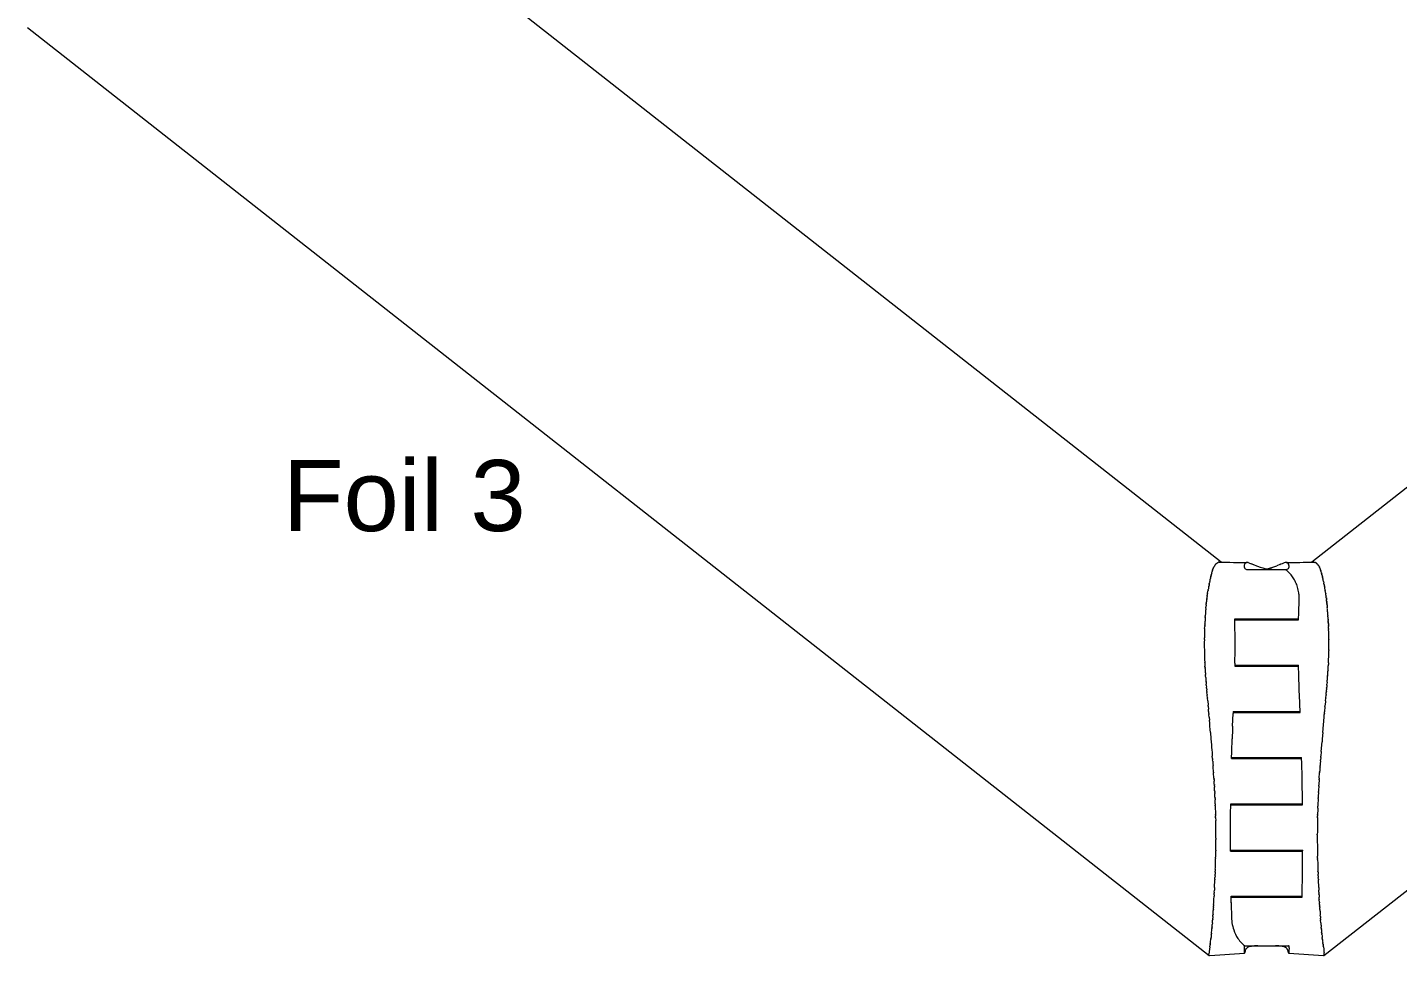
# Model space of a CAD drawing. Header units: millimetres. Extents: x 6152 to 28526, y 1087 to 12861.
# Drawn here: x 7318 to 7897, y 10551 to 10943 of the extents above; entities that cross this region are included whole.
import ezdxf

# ---------------------------------------------------------------- set-up
doc = ezdxf.new("R2010")
doc.units = ezdxf.units.MM
doc.header["$LTSCALE"] = 0.05
doc.layers.add('OF1', color=7, linetype='Continuous', lineweight=15)
doc.layers.add('Text', color=8, linetype='Continuous')
doc.styles.get("Standard").update_dxf_attribs({"font": 'arial.ttf'})

msp = doc.modelspace()

# ---------------------------------------------------------------- linework, layer by layer
at = {"layer": 'OF1'}
for p, q in [((7822.45, 10716.96), (7324.34, 11107.86)), ((8358.79, 11107.86), (7860.68, 10716.96)), ((7318.46, 10942.54), (7817.34, 10551.04)), ((7865.79, 10551.04), (8364.67, 10942.54)), ((7818.3, 10712.01), (7818.26, 10711.84)), ((7818.3, 10712.01), (7818.32, 10712.07)), ((7818.35, 10712.2), (7818.32, 10712.07)), ((7818.35, 10712.2), (7818.38, 10712.3)), ((7818.4, 10712.39), (7818.38, 10712.3)), ((7818.4, 10712.39), (7818.58, 10713.06)), ((7818.69, 10713.41), (7818.67, 10713.35)), ((7818.69, 10713.41), (7818.73, 10713.53)), ((7818.75, 10713.61), (7818.73, 10713.53)), ((7818.75, 10713.61), (7818.78, 10713.71)), ((7818.8, 10713.75), (7818.78, 10713.71)), ((7818.8, 10713.75), (7818.82, 10713.82)), ((7818.85, 10713.89), (7818.82, 10713.82)), ((7818.85, 10713.89), (7818.86, 10713.94)), ((7819, 10714.31), (7818.86, 10713.94)), ((7819, 10714.31), (7819.05, 10714.41)), ((7819.06, 10714.44), (7819.05, 10714.41)), ((7819.06, 10714.44), (7819.1, 10714.54)), ((7819.12, 10714.58), (7819.1, 10714.54)), ((7819.12, 10714.58), (7819.16, 10714.67)), ((7819.18, 10714.71), (7819.16, 10714.67)), ((7819.18, 10714.71), (7819.22, 10714.79)), ((7819.24, 10714.84), (7819.22, 10714.79)), ((7819.24, 10714.84), (7819.26, 10714.88)), ((7819.28, 10714.92), (7819.26, 10714.88)), ((7819.28, 10714.92), (7819.32, 10715)), ((7819.36, 10715.06), (7819.32, 10715)), ((7819.36, 10715.06), (7819.38, 10715.11)), ((7819.47, 10715.26), (7819.51, 10715.32)), ((7819.53, 10715.36), (7819.51, 10715.32)), ((7819.53, 10715.36), (7819.55, 10715.38)), ((7819.6, 10715.45), (7819.55, 10715.38)), ((7819.6, 10715.45), (7819.64, 10715.52)), ((7819.66, 10715.55), (7819.64, 10715.52)), ((7819.66, 10715.55), (7819.68, 10715.58)), ((7819.79, 10715.73), (7819.82, 10715.77)), ((7819.86, 10715.82), (7819.82, 10715.77)), ((7819.86, 10715.82), (7819.87, 10715.84)), ((7819.93, 10715.9), (7819.87, 10715.84)), ((7819.93, 10715.9), (7819.97, 10715.96)), ((7820, 10715.98), (7819.97, 10715.96)), ((7820, 10715.98), (7820.02, 10716.02)), ((7820.07, 10716.07), (7820.02, 10716.02)), ((7820.07, 10716.07), (7820.11, 10716.11)), ((7820.14, 10716.14), (7820.11, 10716.11)), ((7820.14, 10716.14), (7820.2, 10716.2)), ((7820.22, 10716.22), (7820.2, 10716.2)), ((7820.22, 10716.22), (7820.29, 10716.28)), ((7820.3, 10716.3), (7820.29, 10716.28)), ((7820.3, 10716.3), (7820.46, 10716.44)), ((7820.5, 10716.47), (7820.46, 10716.44)), ((7820.5, 10716.47), (7820.55, 10716.51)), ((7820.56, 10716.52), (7820.55, 10716.51)), ((7820.56, 10716.52), (7820.63, 10716.57)), ((7820.69, 10716.61), (7820.63, 10716.57)), ((7820.69, 10716.61), (7820.72, 10716.64)), ((7820.75, 10716.66), (7820.72, 10716.64)), ((7820.75, 10716.66), (7820.82, 10716.7)), ((7820.82, 10716.7), (7820.86, 10716.72)), ((7820.88, 10716.74), (7820.86, 10716.72)), ((7820.88, 10716.74), (7820.91, 10716.75)), ((7821.02, 10716.81), (7821.05, 10716.82)), ((7821.1, 10716.84), (7821.05, 10716.82)), ((7821.16, 10716.87), (7821.1, 10716.84)), ((7821.16, 10716.87), (7821.18, 10716.88)), ((7821.23, 10716.89), (7821.18, 10716.88)), ((7821.23, 10716.89), (7821.27, 10716.9)), ((7821.3, 10716.91), (7821.27, 10716.9)), ((7821.3, 10716.91), (7821.31, 10716.92)), ((7821.37, 10716.93), (7821.31, 10716.92)), ((7821.37, 10716.93), (7821.4, 10716.94)), ((7821.42, 10716.94), (7821.4, 10716.94)), ((7821.42, 10716.94), (7821.47, 10716.95)), ((7821.52, 10716.96), (7821.47, 10716.95)), ((7821.52, 10716.96), (7821.56, 10716.96)), ((7821.6, 10716.97), (7821.56, 10716.96)), ((7821.6, 10716.97), (7821.62, 10716.97)), ((7821.67, 10716.97), (7821.62, 10716.97)), ((7821.67, 10716.97), (7821.73, 10716.97)), ((7821.74, 10716.97), (7821.73, 10716.97)), ((7833.62, 10713.85), (7841.56, 10713.85)), ((7834.13, 10716.63), (7835, 10716.29)), ((7836.04, 10715.89), (7837.31, 10715.41)), ((7841.56, 10713.85), (7849.5, 10713.85)), ((7842.23, 10714.28), (7842.23, 10714.31)), ((7842.23, 10714.31), (7842.29, 10714.3)), ((7842.26, 10714.04), (7842.23, 10714.28)), ((7847.08, 10715.89), (7845.82, 10715.41)), ((7849, 10716.63), (7848.13, 10716.29)), ((7849.5, 10713.85), (7849.52, 10713.85)), ((7849.52, 10713.85), (7849.54, 10713.85)), ((7861.39, 10716.97), (7861.4, 10716.97)), ((7861.45, 10716.97), (7861.4, 10716.97)), ((7861.45, 10716.97), (7861.51, 10716.97)), ((7861.53, 10716.97), (7861.51, 10716.97)), ((7861.53, 10716.97), (7861.57, 10716.96)), ((7861.61, 10716.96), (7861.57, 10716.96)), ((7861.61, 10716.96), (7861.66, 10716.95)), ((7861.71, 10716.94), (7861.66, 10716.95)), ((7861.71, 10716.94), (7861.73, 10716.94)), ((7861.76, 10716.93), (7861.73, 10716.94)), ((7861.76, 10716.93), (7861.81, 10716.92)), ((7861.83, 10716.91), (7861.81, 10716.92)), ((7861.83, 10716.91), (7861.86, 10716.9)), ((7861.9, 10716.89), (7861.86, 10716.9)), ((7861.9, 10716.89), (7861.94, 10716.88)), ((7861.97, 10716.87), (7861.94, 10716.88)), ((7861.97, 10716.87), (7862.03, 10716.84)), ((7862.03, 10716.84), (7862.08, 10716.82)), ((7862.11, 10716.81), (7862.08, 10716.82)), ((7862.24, 10716.74), (7862.22, 10716.75)), ((7862.24, 10716.74), (7862.27, 10716.72)), ((7862.31, 10716.7), (7862.27, 10716.72)), ((7862.38, 10716.66), (7862.31, 10716.7)), ((7862.38, 10716.66), (7862.4, 10716.64)), ((7862.44, 10716.61), (7862.4, 10716.64)), ((7862.44, 10716.61), (7862.49, 10716.57)), ((7862.57, 10716.52), (7862.49, 10716.57)), ((7862.57, 10716.52), (7862.58, 10716.51)), ((7862.63, 10716.47), (7862.58, 10716.51)), ((7862.63, 10716.47), (7862.67, 10716.44)), ((7862.83, 10716.3), (7862.67, 10716.44)), ((7862.83, 10716.3), (7862.84, 10716.28)), ((7862.91, 10716.22), (7862.84, 10716.28)), ((7862.91, 10716.22), (7862.93, 10716.2)), ((7862.98, 10716.14), (7862.93, 10716.2)), ((7862.98, 10716.14), (7863.02, 10716.11)), ((7863.06, 10716.07), (7863.02, 10716.11)), ((7863.06, 10716.07), (7863.1, 10716.02)), ((7863.13, 10715.98), (7863.1, 10716.02)), ((7863.13, 10715.98), (7863.15, 10715.96)), ((7863.2, 10715.9), (7863.15, 10715.96)), ((7863.2, 10715.9), (7863.25, 10715.84)), ((7863.27, 10715.82), (7863.25, 10715.84)), ((7863.27, 10715.82), (7863.3, 10715.77)), ((7863.34, 10715.73), (7863.3, 10715.77)), ((7863.47, 10715.55), (7863.44, 10715.58)), ((7863.47, 10715.55), (7863.49, 10715.52)), ((7863.53, 10715.45), (7863.49, 10715.52)), ((7863.53, 10715.45), (7863.58, 10715.38)), ((7863.59, 10715.36), (7863.58, 10715.38)), ((7863.59, 10715.36), (7863.62, 10715.32)), ((7863.65, 10715.26), (7863.62, 10715.32)), ((7863.77, 10715.06), (7863.75, 10715.11)), ((7863.77, 10715.06), (7863.8, 10715)), ((7863.85, 10714.92), (7863.8, 10715)), ((7863.85, 10714.92), (7863.87, 10714.88)), ((7863.89, 10714.84), (7863.87, 10714.88)), ((7863.89, 10714.84), (7863.91, 10714.79)), ((7863.95, 10714.71), (7863.91, 10714.79)), ((7863.95, 10714.71), (7863.97, 10714.67)), ((7864.01, 10714.58), (7863.97, 10714.67)), ((7864.01, 10714.58), (7864.03, 10714.54)), ((7864.07, 10714.44), (7864.03, 10714.54)), ((7864.07, 10714.44), (7864.08, 10714.41)), ((7864.12, 10714.31), (7864.08, 10714.41)), ((7864.12, 10714.31), (7864.26, 10713.94)), ((7864.28, 10713.89), (7864.26, 10713.94)), ((7864.28, 10713.89), (7864.3, 10713.82)), ((7864.33, 10713.75), (7864.3, 10713.82)), ((7864.33, 10713.75), (7864.34, 10713.71)), ((7864.38, 10713.61), (7864.34, 10713.71)), ((7864.38, 10713.61), (7864.4, 10713.53)), ((7864.44, 10713.41), (7864.4, 10713.53)), ((7864.44, 10713.41), (7864.46, 10713.35)), ((7864.73, 10712.39), (7864.55, 10713.06)), ((7864.73, 10712.39), (7864.75, 10712.3)), ((7864.78, 10712.2), (7864.75, 10712.3)), ((7864.78, 10712.2), (7864.81, 10712.07)), ((7864.83, 10712.01), (7864.81, 10712.07)), ((7864.83, 10712.01), (7864.87, 10711.84)), ((7817.08, 10706.37), (7817.02, 10706.06)), ((7817.08, 10706.37), (7817.1, 10706.45)), ((7817.14, 10706.69), (7817.1, 10706.45)), ((7817.14, 10706.69), (7817.17, 10706.84)), ((7817.25, 10707.23), (7817.17, 10706.84)), ((7817.27, 10707.33), (7817.25, 10707.23)), ((7817.27, 10707.33), (7817.32, 10707.58)), ((7817.36, 10707.79), (7817.32, 10707.58)), ((7817.36, 10707.79), (7817.47, 10708.29)), ((7817.57, 10708.77), (7817.47, 10708.29)), ((7817.58, 10708.85), (7817.57, 10708.77)), ((7817.58, 10708.85), (7817.68, 10709.31)), ((7817.73, 10709.52), (7817.68, 10709.31)), ((7817.73, 10709.52), (7817.77, 10709.72)), ((7817.77, 10709.72), (7817.83, 10710.02)), ((7817.9, 10710.31), (7817.83, 10710.02)), ((7817.93, 10710.44), (7817.9, 10710.31)), ((7817.93, 10710.44), (7817.99, 10710.7)), ((7818.03, 10710.87), (7817.99, 10710.7)), ((7818.03, 10710.87), (7818.08, 10711.08)), ((7818.12, 10711.25), (7818.08, 10711.08)), ((7818.12, 10711.25), (7818.17, 10711.46)), ((7818.21, 10711.63), (7818.17, 10711.46)), ((7818.21, 10711.63), (7818.26, 10711.84)), ((7864.92, 10711.63), (7864.87, 10711.84)), ((7864.92, 10711.63), (7864.96, 10711.46)), ((7865.01, 10711.25), (7864.96, 10711.46)), ((7865.01, 10711.25), (7865.05, 10711.08)), ((7865.1, 10710.87), (7865.05, 10711.08)), ((7865.1, 10710.87), (7865.14, 10710.7)), ((7865.2, 10710.44), (7865.14, 10710.7)), ((7865.2, 10710.44), (7865.23, 10710.31)), ((7865.23, 10710.31), (7865.29, 10710.02)), ((7865.36, 10709.72), (7865.29, 10710.02)), ((7865.4, 10709.52), (7865.36, 10709.72)), ((7865.4, 10709.52), (7865.45, 10709.31)), ((7865.54, 10708.85), (7865.45, 10709.31)), ((7865.54, 10708.85), (7865.56, 10708.77)), ((7865.56, 10708.77), (7865.66, 10708.29)), ((7865.77, 10707.79), (7865.66, 10708.29)), ((7865.77, 10707.79), (7865.81, 10707.58)), ((7865.86, 10707.33), (7865.81, 10707.58)), ((7865.86, 10707.33), (7865.88, 10707.23)), ((7865.88, 10707.23), (7865.96, 10706.84)), ((7865.98, 10706.69), (7865.96, 10706.84)), ((7865.98, 10706.69), (7866.03, 10706.45)), ((7866.05, 10706.37), (7866.03, 10706.45)), ((7866.05, 10706.37), (7866.1, 10706.06)), ((7816.27, 10701.24), (7816.24, 10700.97)), ((7816.27, 10701.24), (7816.28, 10701.32)), ((7816.31, 10701.55), (7816.28, 10701.32)), ((7816.31, 10701.55), (7816.33, 10701.7)), ((7816.35, 10701.87), (7816.33, 10701.7)), ((7816.46, 10702.69), (7816.44, 10702.55)), ((7816.46, 10702.69), (7816.5, 10702.99)), ((7816.58, 10703.47), (7816.63, 10703.79)), ((7816.63, 10703.8), (7816.68, 10704.12)), ((7816.63, 10703.8), (7816.63, 10703.79)), ((7816.68, 10704.12), (7816.72, 10704.37)), ((7816.73, 10704.44), (7816.72, 10704.37)), ((7816.73, 10704.44), (7816.78, 10704.7)), ((7816.78, 10704.72), (7816.83, 10705.03)), ((7816.85, 10705.09), (7816.83, 10705.03)), ((7816.85, 10705.09), (7816.89, 10705.35)), ((7816.9, 10705.41), (7816.89, 10705.35)), ((7855.11, 10695.65), (7855.32, 10700.97)), ((7866.23, 10705.41), (7866.24, 10705.35)), ((7866.28, 10705.09), (7866.24, 10705.35)), ((7866.28, 10705.09), (7866.29, 10705.03)), ((7866.35, 10704.72), (7866.29, 10705.03)), ((7866.39, 10704.44), (7866.35, 10704.7)), ((7866.39, 10704.44), (7866.41, 10704.37)), ((7866.45, 10704.12), (7866.41, 10704.37)), ((7866.5, 10703.8), (7866.45, 10704.12)), ((7866.5, 10703.8), (7866.5, 10703.79)), ((7866.55, 10703.47), (7866.5, 10703.79)), ((7866.67, 10702.69), (7866.62, 10702.99)), ((7866.67, 10702.69), (7866.69, 10702.55)), ((7866.78, 10701.87), (7866.8, 10701.7)), ((7866.82, 10701.55), (7866.8, 10701.7)), ((7866.82, 10701.55), (7866.84, 10701.32)), ((7866.85, 10701.24), (7866.84, 10701.32)), ((7866.85, 10701.24), (7866.88, 10700.97)), ((7815.91, 10697.47), (7815.95, 10697.93)), ((7815.98, 10698.36), (7815.95, 10697.93)), ((7815.98, 10698.36), (7816, 10698.54)), ((7816.04, 10699), (7816, 10698.54)), ((7816.04, 10699), (7816.07, 10699.35)), ((7816.1, 10699.64), (7816.07, 10699.35)), ((7816.1, 10699.64), (7816.11, 10699.76)), ((7816.13, 10699.96), (7816.11, 10699.76)), ((7816.13, 10699.96), (7816.16, 10700.16)), ((7816.17, 10700.28), (7816.16, 10700.16)), ((7855.03, 10692.57), (7855.11, 10695.65)), ((7866.96, 10700.28), (7866.97, 10700.16)), ((7866.99, 10699.96), (7866.97, 10700.16)), ((7866.99, 10699.96), (7867.02, 10699.76)), ((7867.03, 10699.64), (7867.02, 10699.76)), ((7867.03, 10699.64), (7867.05, 10699.35)), ((7867.09, 10699), (7867.05, 10699.35)), ((7867.09, 10699), (7867.13, 10698.54)), ((7867.15, 10698.36), (7867.13, 10698.54)), ((7867.15, 10698.36), (7867.18, 10697.93)), ((7867.22, 10697.47), (7867.18, 10697.93)), ((7815.41, 10688.89), (7815.4, 10688.57)), ((7815.41, 10688.89), (7815.45, 10689.74)), ((7815.47, 10690.22), (7815.45, 10689.74)), ((7815.49, 10690.76), (7815.47, 10690.33)), ((7815.47, 10690.22), (7815.47, 10690.33)), ((7815.49, 10690.76), (7815.5, 10690.99)), ((7815.52, 10691.29), (7815.5, 10690.99)), ((7815.63, 10693.44), (7815.6, 10692.97)), ((7815.63, 10693.44), (7815.64, 10693.64)), ((7815.66, 10693.98), (7815.64, 10693.64)), ((7815.66, 10693.98), (7815.68, 10694.31)), ((7815.69, 10694.51), (7815.68, 10694.31)), ((7828.09, 10692.97), (7841.56, 10692.97)), ((7828.16, 10690.33), (7828.09, 10692.97)), ((7828.1, 10692.57), (7841.56, 10692.57)), ((7828.24, 10685.01), (7828.16, 10690.33)), ((7836.21, 10692.97), (7836.21, 10692.57)), ((7841.56, 10692.97), (7855.04, 10692.97)), ((7841.56, 10692.57), (7855.03, 10692.57)), ((7846.91, 10692.97), (7846.91, 10692.57)), ((7867.43, 10694.51), (7867.46, 10694.11)), ((7867.53, 10692.9), (7867.55, 10692.57)), ((7867.56, 10692.37), (7867.55, 10692.57)), ((7867.56, 10692.37), (7867.58, 10692.01)), ((7867.59, 10691.83), (7867.58, 10692.01)), ((7867.59, 10691.83), (7867.61, 10691.45)), ((7867.61, 10691.29), (7867.61, 10691.45)), ((7867.61, 10691.29), (7867.63, 10690.89)), ((7867.64, 10690.76), (7867.63, 10690.89)), ((7867.64, 10690.76), (7867.66, 10690.33)), ((7867.66, 10690.22), (7867.66, 10690.33)), ((7867.66, 10690.22), (7867.68, 10689.74)), ((7867.72, 10688.89), (7867.68, 10689.74)), ((7867.72, 10688.89), (7867.73, 10688.57)), ((7815.29, 10684.38), (7815.3, 10685.01)), ((7815.29, 10684.38), (7815.29, 10684.24)), ((7815.4, 10688.5), (7815.4, 10688.57)), ((7828.25, 10679.69), (7828.24, 10685.01)), ((7867.73, 10688.5), (7867.73, 10688.57)), ((7867.84, 10684.38), (7867.83, 10685.01)), ((7867.84, 10684.38), (7867.84, 10684.24)), ((7815.28, 10679.99), (7815.29, 10679.69)), ((7828.16, 10674.37), (7828.25, 10679.69)), ((7867.85, 10679.99), (7867.84, 10679.69)), ((7815.46, 10674.45), (7815.45, 10674.65)), ((7815.46, 10674.45), (7815.47, 10674.37)), ((7815.55, 10672.82), (7815.54, 10673.07)), ((7815.54, 10673.07), (7815.54, 10673.07)), ((7815.55, 10672.82), (7815.58, 10672.38)), ((7815.6, 10672.06), (7815.58, 10672.38)), ((7828.12, 10673.07), (7841.56, 10673.07)), ((7828.14, 10673.47), (7841.56, 10673.47)), ((7836.21, 10673.47), (7836.21, 10673.07)), ((7841.56, 10673.47), (7854.99, 10673.47)), ((7841.56, 10673.07), (7855.01, 10673.07)), ((7846.91, 10673.47), (7846.91, 10673.07)), ((7855.12, 10669.05), (7854.99, 10673.47)), ((7867.48, 10671.26), (7867.51, 10671.68)), ((7867.59, 10673.07), (7867.6, 10673.27)), ((7867.61, 10673.47), (7867.6, 10673.27)), ((7867.62, 10673.64), (7867.61, 10673.47)), ((7867.62, 10673.64), (7867.63, 10673.76)), ((7867.66, 10674.37), (7867.63, 10673.76)), ((7867.66, 10674.45), (7867.67, 10674.65)), ((7867.66, 10674.45), (7867.66, 10674.37)), ((7815.73, 10670.05), (7815.76, 10669.61)), ((7815.8, 10669.05), (7815.76, 10669.61)), ((7815.8, 10669.05), (7815.81, 10668.92)), ((7815.86, 10668.27), (7815.81, 10668.92)), ((7816.01, 10666.33), (7815.99, 10666.6)), ((7816.01, 10666.33), (7816.08, 10665.43)), ((7855.32, 10663.73), (7855.12, 10669.05)), ((7867.12, 10666.33), (7867.05, 10665.43)), ((7867.12, 10666.33), (7867.14, 10666.6)), ((7867.27, 10668.27), (7867.32, 10668.92)), ((7867.33, 10669.05), (7867.32, 10668.92)), ((7867.44, 10670.71), (7867.46, 10670.99)), ((7867.48, 10671.26), (7867.46, 10670.99)), ((7816.11, 10665.03), (7816.08, 10665.43)), ((7816.11, 10665.03), (7816.18, 10664.27)), ((7816.22, 10663.73), (7816.18, 10664.27)), ((7816.22, 10663.73), (7816.28, 10663.11)), ((7816.34, 10662.4), (7816.28, 10663.11)), ((7816.34, 10662.4), (7816.38, 10661.95)), ((7816.46, 10661.07), (7816.38, 10661.95)), ((7816.46, 10661.07), (7816.48, 10660.79)), ((7816.58, 10659.74), (7816.48, 10660.79)), ((7866.55, 10659.74), (7866.65, 10660.79)), ((7866.67, 10661.07), (7866.65, 10660.79)), ((7866.67, 10661.07), (7866.75, 10661.95)), ((7866.79, 10662.4), (7866.75, 10661.95)), ((7866.79, 10662.4), (7866.85, 10663.11)), ((7866.9, 10663.73), (7866.85, 10663.11)), ((7866.9, 10663.73), (7866.95, 10664.27)), ((7867.01, 10665.03), (7866.95, 10664.27)), ((7867.01, 10665.03), (7867.05, 10665.43)), ((7816.58, 10659.74), (7816.59, 10659.63)), ((7816.7, 10658.41), (7816.59, 10659.63)), ((7816.7, 10658.41), (7816.87, 10656.57)), ((7816.9, 10656.19), (7816.87, 10656.57)), ((7816.9, 10656.19), (7817.01, 10654.99)), ((7817.1, 10653.97), (7817.01, 10654.99)), ((7866.21, 10655.99), (7866.01, 10653.82)), ((7866.21, 10655.99), (7866.26, 10656.57)), ((7866.43, 10658.41), (7866.26, 10656.57)), ((7866.43, 10658.41), (7866.54, 10659.63)), ((7866.55, 10659.74), (7866.54, 10659.63)), ((7817.1, 10653.97), (7817.12, 10653.82)), ((7817.18, 10653.09), (7817.12, 10653.82)), ((7817.18, 10653.09), (7817.22, 10652.66)), ((7817.31, 10651.6), (7817.22, 10652.66)), ((7817.31, 10651.6), (7817.42, 10650.34)), ((7827.21, 10647.77), (7827.4, 10653.09)), ((7827.41, 10653.57), (7841.56, 10653.57)), ((7827.43, 10653.97), (7841.56, 10653.97)), ((7836.21, 10653.97), (7836.21, 10653.57)), ((7841.56, 10653.97), (7855.7, 10653.97)), ((7841.56, 10653.57), (7855.72, 10653.57)), ((7846.91, 10653.97), (7846.91, 10653.57)), ((7865.27, 10645.11), (7865.81, 10651.5)), ((7865.81, 10651.6), (7865.91, 10652.66)), ((7865.81, 10651.6), (7865.81, 10651.5)), ((7865.95, 10653.09), (7865.91, 10652.66)), ((7865.95, 10653.09), (7866.01, 10653.82)), ((7817.85, 10645.11), (7818.07, 10642.45)), ((7865.27, 10645.11), (7865.06, 10642.45)), ((7818.07, 10642.45), (7818.27, 10639.86)), ((7826.79, 10634.07), (7826.88, 10637.13)), ((7826.88, 10637.13), (7827.04, 10642.45)), ((7864.64, 10637.13), (7864.47, 10635.12)), ((7864.64, 10637.13), (7864.96, 10641.15)), ((7865.06, 10642.45), (7864.96, 10641.15)), ((7818.62, 10635.6), (7818.65, 10635.12)), ((7818.74, 10634.07), (7818.65, 10635.12)), ((7818.74, 10634.07), (7818.78, 10633.54)), ((7818.83, 10632.94), (7818.78, 10633.54)), ((7818.83, 10632.94), (7818.91, 10631.81)), ((7818.91, 10631.81), (7818.96, 10631.16)), ((7819, 10630.66), (7818.96, 10631.16)), ((7826.79, 10634.07), (7841.56, 10634.07)), ((7826.8, 10634.47), (7841.56, 10634.47)), ((7836.21, 10634.47), (7836.21, 10634.07)), ((7841.56, 10634.47), (7856.33, 10634.47)), ((7841.56, 10634.07), (7856.34, 10634.07)), ((7846.91, 10634.47), (7846.91, 10634.07)), ((7856.4, 10631.81), (7856.33, 10634.47)), ((7856.53, 10626.49), (7856.4, 10631.81)), ((7864.13, 10630.66), (7864.17, 10631.16)), ((7864.21, 10631.81), (7864.17, 10631.16)), ((7864.32, 10633.14), (7864.21, 10631.81)), ((7864.32, 10633.14), (7864.35, 10633.54)), ((7864.42, 10634.47), (7864.35, 10633.54)), ((7864.42, 10634.47), (7864.47, 10635.12)), ((7819.17, 10628.36), (7819.14, 10628.79)), ((7819.17, 10628.36), (7819.19, 10628)), ((7819.34, 10625.83), (7819.19, 10628)), ((7819.34, 10625.83), (7819.36, 10625.46)), ((7819.38, 10625.16), (7819.36, 10625.46)), ((7819.38, 10625.16), (7819.42, 10624.58)), ((7863.75, 10625.16), (7863.71, 10624.58)), ((7863.75, 10625.16), (7863.77, 10625.46)), ((7863.79, 10625.83), (7863.77, 10625.46)), ((7863.79, 10625.83), (7863.93, 10628)), ((7863.96, 10628.36), (7863.93, 10628)), ((7863.96, 10628.36), (7863.99, 10628.79)), ((7819.5, 10623.17), (7819.52, 10622.83)), ((7819.54, 10622.5), (7819.52, 10622.83)), ((7819.54, 10622.5), (7819.57, 10621.96)), ((7819.65, 10620.51), (7819.66, 10620.21)), ((7819.68, 10619.84), (7819.66, 10620.21)), ((7819.68, 10619.84), (7819.7, 10619.33)), ((7863.45, 10619.84), (7863.43, 10619.33)), ((7863.45, 10619.84), (7863.47, 10620.21)), ((7863.48, 10620.51), (7863.47, 10620.21)), ((7863.59, 10622.5), (7863.56, 10621.96)), ((7863.59, 10622.5), (7863.61, 10622.83)), ((7863.63, 10623.17), (7863.61, 10622.83)), ((7819.77, 10617.85), (7819.78, 10617.58)), ((7819.8, 10617.18), (7819.78, 10617.58)), ((7819.8, 10617.18), (7819.82, 10616.7)), ((7819.86, 10615.85), (7819.82, 10616.7)), ((7819.89, 10614.97), (7819.86, 10615.83)), ((7819.89, 10614.97), (7819.91, 10614.42)), ((7819.92, 10614.08), (7819.91, 10614.42)), ((7819.92, 10614.08), (7820.03, 10610.53)), ((7826.37, 10610.53), (7826.41, 10614.97)), ((7826.41, 10614.97), (7841.56, 10614.97)), ((7826.41, 10614.57), (7841.56, 10614.57)), ((7836.21, 10614.97), (7836.21, 10614.57)), ((7841.56, 10614.97), (7856.72, 10614.97)), ((7841.56, 10614.57), (7856.72, 10614.57)), ((7846.91, 10614.97), (7846.91, 10614.57)), ((7856.72, 10614.57), (7856.71, 10615.85)), ((7863.18, 10613.2), (7863.21, 10614.07)), ((7863.21, 10614.29), (7863.21, 10614.07)), ((7863.33, 10617.18), (7863.31, 10616.7)), ((7863.33, 10617.18), (7863.35, 10617.58)), ((7863.36, 10617.85), (7863.35, 10617.58)), ((7820.03, 10610.39), (7820.03, 10610.53)), ((7820.03, 10610.39), (7820.05, 10609.87)), ((7820.06, 10609.54), (7820.05, 10609.87)), ((7820.06, 10609.54), (7820.06, 10609.35)), ((7820.06, 10609.13), (7820.06, 10609.35)), ((7820.06, 10609.13), (7820.09, 10607.96)), ((7826.34, 10605.21), (7826.37, 10610.53)), ((7863.06, 10609.13), (7863.04, 10607.96)), ((7863.06, 10609.13), (7863.07, 10609.35)), ((7863.07, 10609.54), (7863.08, 10609.87)), ((7863.07, 10609.54), (7863.07, 10609.35)), ((7863.09, 10610.39), (7863.08, 10609.87)), ((7863.09, 10610.39), (7863.1, 10610.53)), ((7820.16, 10601.89), (7820.16, 10602.22)), ((7826.33, 10599.89), (7826.34, 10605.21)), ((7862.97, 10601.89), (7862.97, 10602.22)), ((7820.16, 10600.56), (7820.16, 10599.89)), ((7820.16, 10599.28), (7820.16, 10599.89)), ((7826.34, 10595.07), (7826.33, 10599.89)), ((7862.97, 10600.56), (7862.97, 10599.89)), ((7820.04, 10591.49), (7820.05, 10591.97)), ((7820.06, 10592.18), (7820.05, 10591.97)), ((7820.06, 10592.18), (7820.07, 10592.88)), ((7820.11, 10594.57), (7820.12, 10595.15)), ((7820.12, 10595.42), (7820.12, 10595.15)), ((7826.34, 10595.47), (7841.56, 10595.47)), ((7826.34, 10595.07), (7841.56, 10595.07)), ((7836.21, 10595.47), (7836.21, 10595.07)), ((7841.56, 10595.47), (7856.79, 10595.47)), ((7841.56, 10595.07), (7856.78, 10595.07)), ((7846.91, 10595.47), (7846.91, 10595.07)), ((7856.74, 10589.25), (7856.78, 10594.57)), ((7856.78, 10594.57), (7856.79, 10595.47)), ((7863.01, 10595.47), (7863.02, 10594.57)), ((7863.07, 10592.18), (7863.06, 10592.88)), ((7863.07, 10592.18), (7863.08, 10591.97)), ((7863.09, 10591.49), (7863.08, 10591.97)), ((7819.79, 10584.56), (7819.82, 10585.26)), ((7819.85, 10586.1), (7819.82, 10585.26)), ((7819.85, 10586.1), (7819.87, 10586.59)), ((7819.91, 10587.48), (7819.87, 10586.59)), ((7856.68, 10583.93), (7856.74, 10589.25)), ((7863.22, 10587.48), (7863.25, 10586.59)), ((7863.27, 10586.1), (7863.25, 10586.59)), ((7863.27, 10586.1), (7863.31, 10585.26)), ((7863.34, 10584.56), (7863.31, 10585.26)), ((7819.58, 10579.74), (7819.52, 10578.61)), ((7819.58, 10579.74), (7819.72, 10582.86)), ((7819.73, 10583.18), (7819.72, 10582.86)), ((7819.73, 10583.18), (7819.77, 10583.93)), ((7819.79, 10584.56), (7819.77, 10583.93)), ((7856.6, 10578.61), (7856.68, 10583.93)), ((7863.34, 10584.56), (7863.36, 10583.93)), ((7863.4, 10583.18), (7863.36, 10583.93)), ((7863.4, 10583.18), (7863.41, 10582.86)), ((7863.55, 10579.74), (7863.41, 10582.86)), ((7863.55, 10579.74), (7863.6, 10578.61)), ((7819.2, 10572.53), (7819.25, 10573.29)), ((7819.37, 10575.62), (7819.39, 10575.97)), ((7819.43, 10576.65), (7819.39, 10575.97)), ((7819.43, 10576.65), (7819.46, 10577.29)), ((7819.48, 10577.68), (7819.46, 10577.29)), ((7819.48, 10577.68), (7819.52, 10578.61)), ((7826.57, 10575.97), (7841.56, 10575.97)), ((7826.61, 10573.29), (7826.57, 10575.97)), ((7826.58, 10575.57), (7841.56, 10575.57)), ((7836.21, 10575.97), (7836.21, 10575.57)), ((7841.56, 10575.97), (7856.56, 10575.97)), ((7841.56, 10575.57), (7856.55, 10575.57)), ((7846.91, 10575.97), (7846.91, 10575.57)), ((7856.55, 10575.57), (7856.6, 10578.61)), ((7863.65, 10577.68), (7863.6, 10578.61)), ((7863.65, 10577.68), (7863.68, 10577.09)), ((7863.7, 10576.65), (7863.68, 10577.09)), ((7863.7, 10576.65), (7863.76, 10575.57)), ((7863.81, 10574.59), (7863.76, 10575.57)), ((7863.81, 10574.59), (7863.82, 10574.43)), ((7863.87, 10573.56), (7863.82, 10574.43)), ((7863.87, 10573.56), (7863.88, 10573.29)), ((7863.92, 10572.53), (7863.88, 10573.29)), ((7818.87, 10567.39), (7818.82, 10566.69)), ((7818.87, 10567.39), (7818.91, 10567.97)), ((7818.95, 10568.42), (7818.91, 10567.97)), ((7819.08, 10570.47), (7819.05, 10569.96)), ((7819.08, 10570.47), (7819.13, 10571.29)), ((7819.14, 10571.5), (7819.13, 10571.29)), ((7819.14, 10571.5), (7819.17, 10571.96)), ((7819.2, 10572.53), (7819.17, 10571.96)), ((7863.92, 10572.53), (7863.96, 10571.96)), ((7863.99, 10571.5), (7863.96, 10571.96)), ((7863.99, 10571.5), (7864, 10571.29)), ((7864.05, 10570.47), (7864, 10571.29)), ((7864.05, 10570.47), (7864.08, 10569.96)), ((7864.18, 10568.42), (7864.21, 10567.97)), ((7864.26, 10567.39), (7864.21, 10567.97)), ((7864.26, 10567.39), (7864.31, 10566.69)), ((7818.44, 10562.03), (7818.46, 10562.23)), ((7818.49, 10562.58), (7818.46, 10562.23)), ((7818.49, 10562.58), (7818.52, 10562.95)), ((7818.54, 10563.13), (7818.52, 10562.95)), ((7818.68, 10564.79), (7818.62, 10564.14)), ((7818.68, 10564.79), (7818.77, 10565.94)), ((7818.8, 10566.37), (7818.77, 10565.94)), ((7818.8, 10566.37), (7818.82, 10566.69)), ((7864.33, 10566.37), (7864.31, 10566.69)), ((7864.33, 10566.37), (7864.36, 10565.94)), ((7864.45, 10564.79), (7864.36, 10565.94)), ((7864.45, 10564.79), (7864.5, 10564.14)), ((7864.59, 10563.13), (7864.6, 10562.95)), ((7864.64, 10562.58), (7864.6, 10562.95)), ((7864.64, 10562.58), (7864.67, 10562.23)), ((7864.69, 10562.03), (7864.67, 10562.23)), ((7817.73, 10555.59), (7817.76, 10555.81)), ((7817.79, 10556.07), (7817.76, 10555.81)), ((7817.79, 10556.07), (7817.85, 10556.55)), ((7817.99, 10557.67), (7818.02, 10557.95)), ((7818.05, 10558.19), (7818.02, 10557.95)), ((7818.05, 10558.19), (7818.1, 10558.66)), ((7818.18, 10559.37), (7818.1, 10558.66)), ((7818.23, 10559.84), (7818.18, 10559.37)), ((7818.23, 10559.84), (7818.25, 10560.09)), ((7818.28, 10560.39), (7818.25, 10560.09)), ((7818.28, 10560.39), (7818.33, 10560.8)), ((7864.84, 10560.39), (7864.8, 10560.8)), ((7864.84, 10560.39), (7864.87, 10560.09)), ((7864.9, 10559.84), (7864.87, 10560.09)), ((7864.9, 10559.84), (7864.95, 10559.37)), ((7864.95, 10559.37), (7865.03, 10558.66)), ((7865.08, 10558.19), (7865.03, 10558.66)), ((7865.08, 10558.19), (7865.11, 10557.95)), ((7865.14, 10557.67), (7865.11, 10557.95)), ((7865.34, 10556.07), (7865.28, 10556.55)), ((7865.34, 10556.07), (7865.37, 10555.81)), ((7865.4, 10555.59), (7865.37, 10555.81)), ((7817.31, 10552.44), (7817.29, 10552.26)), ((7817.34, 10552.71), (7817.31, 10552.48)), ((7817.31, 10552.44), (7817.31, 10552.48)), ((7817.47, 10553.67), (7817.34, 10552.71)), ((7817.44, 10550.99), (7817.45, 10550.98)), ((7817.46, 10550.98), (7817.45, 10550.98)), ((7817.46, 10550.98), (7817.48, 10550.98)), ((7817.6, 10554.63), (7817.47, 10553.68)), ((7817.49, 10550.97), (7817.48, 10550.98)), ((7817.49, 10550.97), (7817.5, 10550.97)), ((7817.52, 10550.97), (7817.5, 10550.97)), ((7817.52, 10550.97), (7817.54, 10550.97)), ((7817.54, 10550.97), (7832.22, 10551.99)), ((7817.6, 10554.63), (7817.66, 10555.1)), ((7817.73, 10555.59), (7817.66, 10555.1)), ((7832.08, 10554.26), (7832.1, 10553.87)), ((7832.1, 10553.87), (7832.12, 10553.45)), ((7832.12, 10553.45), (7832.13, 10553)), ((7832.13, 10553), (7832.14, 10552.68)), ((7832.14, 10552.68), (7832.14, 10552.52)), ((7832.14, 10552.52), (7832.16, 10552.28)), ((7832.16, 10552.28), (7832.19, 10552.07)), ((7832.19, 10552.07), (7832.21, 10552)), ((7832.36, 10555.1), (7832.34, 10555.1)), ((7832.36, 10555.1), (7841.56, 10555.1)), ((7832.36, 10552.25), (7832.36, 10552.26)), ((7832.56, 10553.05), (7832.71, 10553.42)), ((7832.71, 10553.42), (7832.9, 10553.76)), ((7833.16, 10554.07), (7833.53, 10554.36)), ((7841.56, 10555.1), (7850.77, 10555.1)), ((7849.97, 10554.07), (7849.6, 10554.36)), ((7850.42, 10553.42), (7850.23, 10553.76)), ((7850.56, 10553.05), (7850.42, 10553.42)), ((7850.77, 10552.25), (7850.77, 10552.26)), ((7850.9, 10551.99), (7865.59, 10550.97)), ((7850.94, 10552.07), (7850.92, 10552)), ((7850.97, 10552.28), (7850.94, 10552.07)), ((7850.99, 10552.52), (7850.97, 10552.28)), ((7851, 10553), (7850.99, 10552.68)), ((7850.99, 10552.68), (7850.99, 10552.52)), ((7851.01, 10553.45), (7851, 10553)), ((7851.03, 10553.87), (7851.01, 10553.45)), ((7851.05, 10554.26), (7851.03, 10553.87)), ((7865.4, 10555.59), (7865.46, 10555.1)), ((7865.53, 10554.63), (7865.46, 10555.1)), ((7865.53, 10554.63), (7865.66, 10553.68)), ((7865.61, 10550.97), (7865.59, 10550.97)), ((7865.61, 10550.97), (7865.63, 10550.97)), ((7865.64, 10550.97), (7865.63, 10550.97)), ((7865.64, 10550.97), (7865.65, 10550.98)), ((7865.67, 10550.98), (7865.65, 10550.98)), ((7865.66, 10553.67), (7865.78, 10552.71)), ((7865.69, 10550.99), (7865.67, 10550.98)), ((7865.67, 10550.98), (7865.67, 10550.98)), ((7865.78, 10552.71), (7865.81, 10552.48)), ((7865.82, 10552.44), (7865.81, 10552.48)), ((7865.82, 10552.44), (7865.84, 10552.26))]:
    msp.add_line(p, q, dxfattribs=at)
for points in [[(7817.44, 10550.99), (7817.43, 10550.99), (7817.42, 10550.99), (7817.42, 10550.99), (7817.41, 10551), (7817.41, 10551), (7817.4, 10551), (7817.39, 10551), (7817.39, 10551.01), (7817.38, 10551.01), (7817.38, 10551.01), (7817.37, 10551.02), (7817.37, 10551.02), (7817.36, 10551.03), (7817.35, 10551.03), (7817.35, 10551.03), (7817.34, 10551.04), (7817.34, 10551.04), (7817.33, 10551.05), (7817.33, 10551.05), (7817.32, 10551.06), (7817.32, 10551.06), (7817.31, 10551.07), (7817.31, 10551.07), (7817.3, 10551.08), (7817.3, 10551.08), (7817.3, 10551.09), (7817.29, 10551.09), (7817.29, 10551.1), (7817.28, 10551.1), (7817.28, 10551.11), (7817.28, 10551.11), (7817.27, 10551.12), (7817.27, 10551.13), (7817.27, 10551.13), (7817.26, 10551.14), (7817.26, 10551.15), (7817.25, 10551.15), (7817.25, 10551.16), (7817.25, 10551.17), (7817.25, 10551.18), (7817.24, 10551.18), (7817.24, 10551.19), (7817.24, 10551.2), (7817.24, 10551.21), (7817.23, 10551.22), (7817.23, 10551.24), (7817.22, 10551.26), (7817.22, 10551.27), (7817.22, 10551.29), (7817.22, 10551.31), (7817.21, 10551.32), (7817.21, 10551.34), (7817.21, 10551.38), (7817.21, 10551.41), (7817.21, 10551.45), (7817.21, 10551.48), (7817.21, 10551.52), (7817.22, 10551.65), (7817.25, 10551.92)], [(7865.69, 10550.99), (7865.7, 10550.99), (7865.7, 10550.99), (7865.71, 10550.99), (7865.72, 10551), (7865.72, 10551), (7865.73, 10551), (7865.73, 10551), (7865.74, 10551.01), (7865.75, 10551.01), (7865.75, 10551.01), (7865.76, 10551.02), (7865.76, 10551.02), (7865.77, 10551.03), (7865.77, 10551.03), (7865.78, 10551.03), (7865.79, 10551.04), (7865.79, 10551.04), (7865.8, 10551.05), (7865.8, 10551.05), (7865.81, 10551.06), (7865.81, 10551.06), (7865.82, 10551.07), (7865.82, 10551.07), (7865.82, 10551.08), (7865.83, 10551.08), (7865.83, 10551.09), (7865.84, 10551.09), (7865.84, 10551.1), (7865.84, 10551.1), (7865.85, 10551.11), (7865.85, 10551.11), (7865.86, 10551.12), (7865.86, 10551.13), (7865.86, 10551.13), (7865.87, 10551.14), (7865.87, 10551.15), (7865.87, 10551.15), (7865.88, 10551.16), (7865.88, 10551.17), (7865.88, 10551.18), (7865.89, 10551.18), (7865.89, 10551.19), (7865.89, 10551.2), (7865.89, 10551.21), (7865.9, 10551.22), (7865.9, 10551.24), (7865.9, 10551.26), (7865.91, 10551.27), (7865.91, 10551.29), (7865.91, 10551.31), (7865.91, 10551.32), (7865.92, 10551.34), (7865.92, 10551.38), (7865.92, 10551.41), (7865.92, 10551.45), (7865.92, 10551.48), (7865.91, 10551.52), (7865.91, 10551.65), (7865.88, 10551.92)]]:
    msp.add_lwpolyline(points, dxfattribs=at)
for centre, radius, start, end in [((7836.82, 10707.79), 18.99, 162.95164, 163.88391), ((7824.41, 10712.29), 5.77, 148.9111, 150.70224), ((7823.84, 10712.66), 5.08, 142.84318, 144.85915), ((7822.12, 10714.56), 2.5, 121.33487, 121.38312), ((7821.95, 10714.86), 2.15, 115.49841, 118.8223), ((7841.97, 11699.3), 982.54, 268.82027, 269.49647), ((7833.71, 10715.21), 1.64, 177.25346, 204.02508), ((7834.04, 10715.23), 1.97, 156.63084, 178.27097), ((7833.3, 10715.1), 1.23, 207.11213, 262.87772), ((7833.59, 10715.44), 1.48, 128.87577, 157.24859), ((7833.3, 10715.73), 1.07, 87.2989, 126.43357), ((7833.6, 10716.54), 2.69, 260.23123, 270.44568), ((7833.14, 10713.97), 2.84, 69.69432, 85.92116), ((7802.19, 10630.99), 91.39, 68.25781, 68.96062), ((7856.09, 10767.81), 55.66, 250.28144, 251.98752), ((7847.86, 10743.36), 29.87, 252.48405, 256.64369), ((7844.81, 10730.22), 16.38, 256.43159, 268.57996), ((7835.19, 10743.63), 30.15, 283.50253, 287.5027), ((7846.09, 10729.86), 16.02, 256.26565, 268.47099), ((7827.04, 10767.81), 55.66, 288.01248, 289.71856), ((7880.94, 10630.99), 91.39, 111.03939, 111.74219), ((7849.98, 10713.97), 2.84, 94.07884, 110.30568), ((7839.85, 10700.95), 16.11, 48.0159, 53.18419), ((7849.53, 10716.49), 2.65, 270.17586, 279.82584), ((7849.83, 10715.73), 1.07, 53.56643, 92.7011), ((7841.16, 11699.3), 982.54, 270.50353, 271.17973), ((7849.83, 10715.1), 1.23, 277.12228, 332.88787), ((7849.54, 10715.44), 1.48, 22.75141, 51.12423), ((7839.67, 10701.27), 15.99, 44.26285, 46.76729), ((7849.09, 10715.23), 1.97, 1.72903, 23.36916), ((7849.42, 10715.21), 1.64, 335.97492, 2.74654), ((7839.47, 10701.08), 16.27, 40.27255, 44.25825), ((7861.18, 10714.86), 2.15, 61.1777, 64.50159), ((7861.01, 10714.56), 2.5, 58.61688, 58.66513), ((7859.29, 10712.66), 5.08, 35.14085, 37.15682), ((7858.72, 10712.29), 5.77, 29.29776, 31.0889), ((7846.3, 10707.79), 18.99, 16.11609, 17.04836), ((7839.14, 10701.29), 16.39, 31.91248, 38.95008), ((7838.61, 10701.34), 16.82, 23.34985, 30.81347), ((7837.99, 10701.35), 17.39, 14.81553, 22.52488), ((7897.7, 10691.63), 81.99, 173.46155, 173.94672), ((7880.41, 10693.71), 64.58, 172.13744, 172.742), ((7878.35, 10693.98), 62.5, 171.26057, 171.71145), ((7885.92, 10692.78), 70.16, 170.70393, 170.70637), ((7892.17, 10691.73), 76.5, 170.22967, 170.24193), ((7906.4, 10689.19), 90.95, 169.30821, 169.72815), ((7837.38, 10701.38), 17.97, 6.47188, 14.21456), ((7836.92, 10701.5), 18.42, 358.35971, 5.9453), ((7776.73, 10689.19), 90.95, 10.27185, 10.69179), ((7790.96, 10691.73), 76.5, 9.75807, 9.77033), ((7797.2, 10692.78), 70.17, 9.29363, 9.29607), ((7804.78, 10693.98), 62.5, 8.28855, 8.73943), ((7802.71, 10693.71), 64.58, 7.258, 7.86256), ((7785.42, 10691.63), 81.99, 6.05328, 6.53845), ((7993.33, 10683.19), 178, 175.98676, 176.35396), ((7980.22, 10684.12), 164.86, 175.35683, 175.98968), ((7702.91, 10684.12), 164.86, 4.01032, 4.64317), ((7689.8, 10683.19), 178, 3.64604, 4.01324), ((8026.77, 10681.23), 211.49, 176.81747, 177.27234), ((7673.37, 10682.17), 194.46, 3.16538, 3.52177), ((7963.3, 10681.93), 148.03, 179.10719, 180.75179), ((8022.62, 10680.91), 207.36, 177.90377, 178.86739), ((7660.51, 10680.91), 207.36, 1.13261, 2.09623), ((7719.83, 10681.93), 148.03, 359.24821, 0.89281), ((7969.76, 10682.31), 154.5, 180.96955, 182.84123), ((7713.37, 10682.31), 154.5, 357.15877, 359.03045), ((8013.78, 10684.34), 198.56, 182.87889, 183.25455), ((8056.81, 10686.89), 241.67, 183.51621, 183.75502), ((14293.04, 10482.9), 6467.71, 178.303584, 178.315105), ((7644.56, 10685.76), 223.39, 356.38882, 356.74408), ((8083.92, 10688.67), 268.84, 183.75502, 183.96964), ((8189.58, 10696.34), 374.78, 184.29467, 184.5517), ((7493.55, 10696.34), 374.78, 355.4483, 355.70533), ((7577.17, 10690.17), 290.92, 355.83645, 356.16346), ((4894, 10544.08), 2963.73, 2.21082, 2.31375), ((5128.1, 10549.51), 2729.6, 2.18472, 2.28639), ((6929, 10574.49), 891.65, 4.54256, 4.87981), ((10554.73, 10549.53), 2729.3, 177.80688, 177.82537), ((11120.96, 10541.07), 3295.48, 178.14448, 178.23702), ((25030.36, 12023.46), 17267.61, 184.595852, 184.610028), ((7293.85, 10591.27), 526.63, 4.08581, 4.28988), ((6371.68, 10596.44), 1485.15, 0.74905, 1.15959), ((8389.28, 10591.27), 526.63, 175.71012, 175.91419), ((7418.66, 10600.12), 401.5, 3.29125, 3.49374), ((7416.06, 10599.97), 404.1, 2.91292, 3.11905), ((8267.07, 10599.97), 404.1, 176.88095, 177.08708), ((8264.47, 10600.12), 401.5, 176.50626, 176.70875), ((7413.48, 10599.84), 406.69, 2.53726, 2.74668), ((7410.82, 10599.73), 409.35, 2.25377, 2.25709), ((8272.63, 10599.72), 409.68, 177.62352, 177.96178), ((8269.64, 10599.84), 406.69, 177.25332, 177.46274), ((7435.47, 10600.36), 384.69, 1.11913, 1.132), ((7442.07, 10600.48), 378.1, 0.71703, 1.12025), ((8241.06, 10600.48), 378.1, 178.87975, 179.28297), ((8247.66, 10600.36), 384.69, 178.868, 178.88087), ((8267.68, 10599.87), 404.73, 178.11226, 178.48998), ((7455.07, 10600.64), 365.09, 0.24873, 0.71734), ((8228.06, 10600.64), 365.09, 179.28266, 179.75127), ((7482.08, 10600.63), 338.08, 359.11606, 359.76189), ((7465.89, 10600.69), 354.27, 359.98593, 0.19326), ((7468.72, 10600.69), 351.44, 359.97782, 359.98566), ((7474.25, 10600.68), 345.92, 359.75948, 359.76847), ((8217.23, 10600.69), 354.27, 179.80674, 180.01407), ((8214.41, 10600.69), 351.44, 180.01434, 180.02218), ((8202.48, 10600.65), 339.51, 180.12783, 180.87377), ((7433.21, 10602.12), 386.97, 358.09416, 358.42594), ((7495.94, 10600.42), 324.22, 358.66747, 358.96676), ((8187.19, 10600.42), 324.22, 181.03324, 181.33253), ((8249.92, 10602.12), 386.97, 181.57406, 181.90584), ((7356.74, 10604.65), 463.49, 357.87649, 358.09604), ((8326.39, 10604.65), 463.49, 181.90396, 182.12351), ((7280.22, 10603.79), 539.89, 356.76206, 357.00955), ((12844.5, 10677.95), 5018.98, 181.1948, 181.25555), ((7444.79, 10594.01), 375.03, 356.08685, 356.3235), ((7843.49, 10567.49), 16.77, 178.35778, 199.87407), ((8238.34, 10594.01), 375.03, 183.6765, 183.91315), ((7625.78, 10579.66), 193.47, 354.40599, 354.77208), ((7576.95, 10584), 242.48, 355.06363, 355.30112), ((7841.92, 10566.43), 14.94, 198.09178, 213.37946), ((8106.17, 10584), 242.48, 184.69888, 184.93637), ((8057.35, 10579.66), 193.47, 185.22792, 185.59401), ((7675.5, 10574.41), 143.46, 352.84692, 353.29888), ((7841.42, 10566.32), 14.46, 214.09816, 223.97468), ((7841.72, 10567.16), 15.26, 225.48683, 232.14898), ((8007.62, 10574.41), 143.46, 186.70112, 187.15308), ((7835.76, 10550.02), 18.61, 173.09089, 174.13811), ((8619.25, 10445.9), 808.99, 172.3438, 172.34461), ((7833.08, 10554.66), 1.02, 164.853, 182.19666), ((7838.05, 10554.68), 5.98, 180.57047, 184.00271), ((7832.33, 10554.85), 0.248, 89.24008, 161.38758), ((7832.23, 10552.04), 0.0428, 248.38366, 3.89826), ((7828.95, 10553.53), 3.64, 335.88474, 339.47908), ((7841.87, 10568.04), 16.06, 233.64694, 233.7021), ((7855.47, 10546.92), 23.72, 165.99994, 166.98797), ((7843.81, 10549.68), 11.74, 163.2889, 165.28752), ((7836.23, 10551.21), 4.2, 136.99215, 142.5646), ((7836.37, 10548.92), 6.14, 111.82265, 117.57304), ((7837.42, 10543.51), 11.6, 101.90106, 106.66449), ((7838.16, 10535.7), 19.41, 93.75703, 99.28586), ((7838.05, 10533.65), 21.44, 90.64962, 93.10623), ((7845.08, 10533.7), 21.4, 86.89214, 89.39457), ((7844.97, 10535.7), 19.41, 80.71414, 86.24297), ((7845.71, 10543.51), 11.6, 73.33551, 78.09894), ((7846.76, 10548.92), 6.14, 62.42696, 68.17735), ((7846.9, 10551.21), 4.2, 37.43539, 43.00786), ((7839.32, 10549.68), 11.74, 14.71249, 16.7111), ((7827.66, 10546.92), 23.72, 13.01203, 14.00006), ((7850.79, 10554.84), 0.253, 19.05181, 95.24362), ((7854.18, 10553.53), 3.64, 200.52092, 204.11526), ((7850.9, 10552.04), 0.0428, 176.10174, 291.61633), ((7850.04, 10554.66), 1.02, 357.80334, 15.147), ((7845.08, 10554.68), 5.98, 355.99729, 359.42953), ((7063.9, 10445.9), 808.97, 7.65539, 7.6562), ((7847.37, 10550.02), 18.61, 5.86189, 6.90911)]:
    msp.add_arc(centre, radius, start, end, dxfattribs=at)

# ---------------------------------------------------------------- texts
at = {"layer": 'Text'}
msp.add_text('Foil 3', height=30, dxfattribs=at).set_placement((7426.33, 10730.06))

doc.saveas('drawing.dxf')
